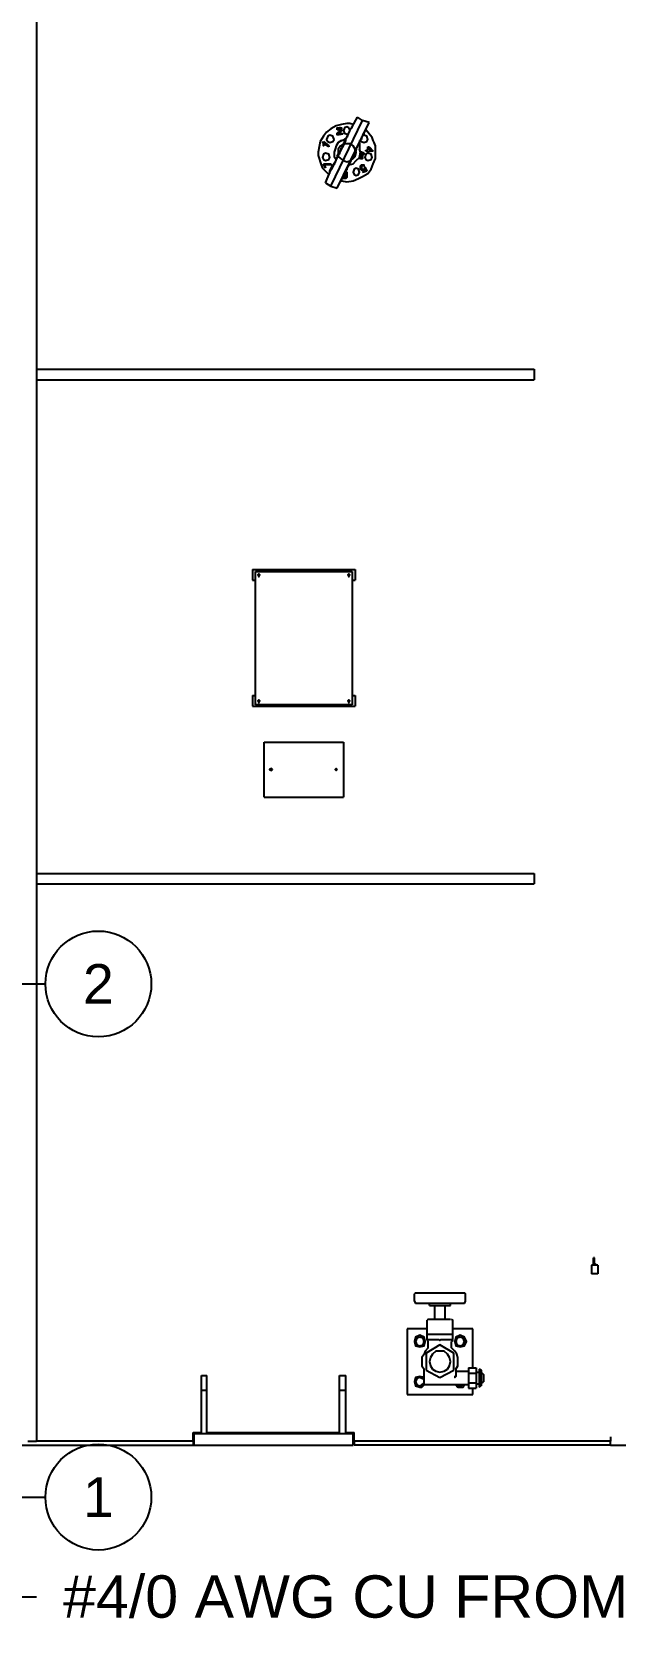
# Model space of a CAD drawing. Header units: feet. Extents: x 0.3 to 98.5, y -18.6 to 31.5.
# Drawn here: x 23.975 to 25.353, y 15.533 to 19.328 of the extents above; entities that cross this region are included whole.
import ezdxf
from ezdxf import colors
from ezdxf.entities.mleader import LeaderData, LeaderLine
from ezdxf.enums import TextEntityAlignment as Align
from ezdxf.math import Vec2, Vec3

# ---------------------------------------------------------------- set-up
doc = ezdxf.new("R2010")
doc.units = ezdxf.units.FT
doc.header["$MEASUREMENT"] = 0
for name, color, linetype in [('1', 7, 'Continuous'), ('E-EQPM', 253, 'Continuous'), ('G-ANNO-DIMS', 1, 'Continuous'), ('G-ANNO-TEXT', 1, 'Continuous')]:
    doc.layers.add(name, color=color, linetype=linetype)
doc.styles.add('NEI-A', font='arial.ttf')
doc.styles.get("Standard").update_dxf_attribs({"font": 'arial.ttf'})

# ---------------------------------------------------------------- blocks, each defined once
blk = doc.blocks.new('A$C2E00526A')
at = {"layer": 'E-EQPM', "linetype": 'Continuous'}
for points in [[(59.586, 95.917), (59.586, 0.289)], [(76.884, 72.198), (76.884, 72.198), (76.71, 72.256), (76.537, 72.256), (76.247, 72.198), (75.958, 72.14), (75.669, 71.966), (75.438, 71.793), (75.264, 71.562), (75.09, 71.272), (75.033, 70.983), (74.975, 70.694), (74.975, 70.52), (75.033, 70.347), (75.09, 70.173), (75.148, 70), (75.206, 69.826), (75.322, 69.71), (75.438, 69.595), (75.553, 69.479)], [(75.669, 68.843), (77.404, 72.429)], [(76.016, 68.727), (77.752, 72.314)], [(76.016, 71.909), (76.016, 71.909), (76.016, 71.966), (76.016, 72.024), (76.016, 72.024), (76.074, 72.024), (76.074, 72.024), (76.074, 72.024), (76.132, 72.024), (76.132, 72.024), (76.19, 72.024), (76.19, 72.024), (76.19, 72.024), (76.19, 72.024), (76.19, 72.024), (76.247, 72.024), (76.247, 72.024), (76.247, 71.966), (76.247, 71.966)], [(76.016, 71.619), (76.016, 71.677), (76.016, 71.677), (76.016, 71.677), (76.016, 71.735), (76.074, 71.735), (76.074, 71.793), (76.074, 71.793), (76.132, 71.793), (76.132, 71.851), (76.132, 71.851), (76.19, 71.851), (76.19, 71.909), (76.19, 71.909), (76.19, 71.909), (76.19, 71.909), (76.19, 71.909), (76.19, 71.909), (76.19, 71.909), (76.19, 71.909), (76.19, 71.966), (76.19, 71.966), (76.19, 72.024), (76.19, 72.024), (76.132, 72.024), (76.132, 72.024), (76.132, 72.024), (76.074, 71.966), (76.074, 71.966)], [(76.71, 71.909), (76.71, 71.909), (76.652, 72.024), (76.537, 72.082), (76.421, 72.024), (76.363, 71.851), (76.421, 71.735), (76.537, 71.677), (76.595, 71.677)], [(76.71, 71.909), (76.826, 72.082)], [(76.768, 71.966), (76.826, 72.024)], [(76.826, 72.024), (76.768, 72.024)], [(76.768, 72.024), (76.826, 72.024)], [(76.826, 72.082), (77.115, 72.603)], [(76.826, 72.024), (76.826, 72.082)], [(76.826, 72.082), (76.826, 72.082)], [(76.826, 72.082), (76.826, 72.082)], [(77.404, 72.429), (77.115, 72.603)], [(77.752, 72.314), (77.404, 72.429)], [(75.206, 71.214), (75.264, 71.272)], [(75.264, 71.099), (75.264, 71.099), (75.264, 71.099), (75.264, 71.099), (75.264, 71.099), (75.264, 71.157), (75.264, 71.157), (75.264, 71.157), (75.264, 71.157), (75.264, 71.157), (75.264, 71.157), (75.264, 71.214), (75.264, 71.214), (75.206, 71.214), (75.206, 71.214)], [(75.264, 71.272), (75.553, 71.041)], [(75.553, 70.983), (75.264, 71.157)], [(75.264, 71.157), (75.264, 71.157), (75.264, 71.157), (75.264, 71.157), (75.264, 71.157), (75.264, 71.099), (75.264, 71.099), (75.264, 71.099), (75.264, 71.099), (75.264, 71.099), (75.264, 71.041), (75.264, 71.041), (75.264, 71.041)], [(75.264, 71.041), (75.264, 71.099)], [(75.842, 71.388), (75.842, 71.388), (75.785, 71.562), (75.611, 71.619), (75.495, 71.562), (75.438, 71.388), (75.495, 71.272), (75.611, 71.214), (75.785, 71.272), (75.842, 71.388)], [(76.247, 71.33), (76.247, 71.33), (76.074, 71.214), (75.958, 71.041), (75.9, 70.867), (75.842, 70.694), (75.842, 70.462), (75.958, 70.289)], [(76.074, 71.909), (76.016, 71.909)], [(76.305, 71.677), (76.016, 71.619)], [(76.247, 71.966), (76.247, 71.909), (76.247, 71.909), (76.247, 71.909), (76.247, 71.909), (76.247, 71.851), (76.19, 71.851), (76.19, 71.851), (76.19, 71.793), (76.19, 71.793), (76.19, 71.793), (76.132, 71.793), (76.132, 71.793), (76.132, 71.793), (76.132, 71.735), (76.132, 71.735), (76.132, 71.735), (76.132, 71.735), (76.132, 71.735), (76.132, 71.735), (76.074, 71.735), (76.074, 71.735), (76.074, 71.677)], [(76.074, 71.966), (76.074, 71.966), (76.074, 71.966), (76.074, 71.966), (76.074, 71.966), (76.074, 71.966), (76.074, 71.966), (76.074, 71.966), (76.074, 71.966), (76.074, 71.966), (76.074, 71.909), (76.074, 71.909)], [(76.074, 71.677), (76.305, 71.735)], [(77.057, 70.694), (77.057, 70.694), (77, 70.867), (76.884, 71.041), (76.768, 71.157), (76.537, 71.157), (76.363, 71.157), (76.19, 71.041), (76.074, 70.867), (76.074, 70.694), (76.074, 70.462), (76.19, 70.347), (76.363, 70.231), (76.537, 70.173), (76.768, 70.231), (76.884, 70.347), (77, 70.462), (77.057, 70.694)], [(76.19, 70.752), (76.421, 71.157)], [(76.247, 69.132), (76.247, 69.132), (76.537, 69.074), (76.884, 69.132), (77.173, 69.247), (77.404, 69.363), (77.694, 69.537), (77.867, 69.768), (77.983, 70.057), (78.099, 70.347), (78.099, 70.694), (78.099, 70.867), (78.099, 71.041), (78.041, 71.214), (77.983, 71.33), (77.925, 71.504), (77.809, 71.619), (77.694, 71.793), (77.578, 71.909)], [(76.247, 71.33), (76.247, 71.33), (76.421, 71.388), (76.537, 71.504)], [(76.305, 71.735), (76.305, 71.677)], [(76.305, 71.041), (76.363, 71.157)], [(76.363, 71.214), (76.421, 71.272)], [(76.363, 71.214), (76.421, 71.214)], [(76.363, 71.099), (76.363, 71.099)], [(76.421, 71.33), (76.479, 71.33)], [(76.421, 71.157), (76.479, 71.33)], [(76.479, 71.272), (76.421, 71.33)], [(76.421, 71.214), (76.421, 71.214)], [(76.479, 71.388), (76.71, 71.851)], [(76.479, 71.388), (76.537, 71.504)], [(76.479, 71.33), (76.479, 71.388)], [(76.479, 71.388), (76.479, 71.388)], [(76.479, 71.388), (76.479, 71.388)], [(76.479, 71.33), (76.479, 71.33)], [(76.537, 71.504), (76.595, 71.619)], [(76.595, 71.504), (76.537, 71.562)], [(76.537, 71.504), (76.537, 71.504)], [(76.537, 71.504), (76.537, 71.504)], [(76.595, 71.677), (76.652, 71.735)], [(76.652, 71.677), (76.595, 71.677)], [(76.652, 71.677), (76.595, 71.677)], [(76.595, 71.619), (76.652, 71.677)], [(76.595, 71.619), (76.595, 71.619)], [(76.595, 71.619), (76.595, 71.619)], [(76.595, 71.619), (76.595, 71.619)], [(76.595, 71.562), (76.595, 71.562)], [(76.652, 71.793), (76.71, 71.851)], [(76.652, 71.735), (76.652, 71.735)], [(76.652, 71.735), (76.652, 71.735)], [(76.652, 71.735), (76.652, 71.735)], [(76.71, 71.851), (76.768, 71.966)], [(76.71, 71.851), (76.71, 71.909)], [(76.768, 71.909), (76.71, 71.909)], [(76.768, 71.909), (76.71, 71.909)], [(76.71, 71.851), (76.71, 71.851)], [(76.768, 71.966), (76.768, 71.966)], [(76.768, 71.966), (76.768, 71.966)], [(76.768, 71.966), (76.768, 71.966)], [(77.173, 71.214), (77.231, 71.157)], [(77.173, 71.157), (77.173, 71.157)], [(77.173, 71.157), (77.173, 71.157)], [(77.173, 71.157), (77.173, 71.157)], [(77.173, 71.157), (77.231, 71.157)], [(77.173, 71.099), (77.173, 71.041)], [(77.173, 71.099), (77.173, 71.099)], [(77.231, 71.33), (77.289, 71.33)], [(77.231, 71.33), (77.231, 71.272)], [(77.231, 71.272), (77.231, 71.157)], [(77.231, 71.272), (77.231, 71.214)], [(77.231, 71.272), (77.231, 71.272)], [(77.231, 71.214), (77.231, 71.214), (77.231, 71.041), (77.231, 70.867)], [(77.289, 71.33), (77.289, 71.33), (77.347, 71.272), (77.462, 71.214), (77.636, 71.272), (77.694, 71.388), (77.636, 71.562), (77.462, 71.619), (77.404, 71.619)], [(77.289, 71.388), (77.289, 71.33)], [(77.289, 71.388), (77.289, 71.388)], [(77.289, 71.388), (77.347, 71.388)], [(77.404, 71.562), (77.347, 71.504)], [(77.347, 71.504), (77.347, 71.446)], [(77.347, 71.504), (77.347, 71.504)], [(77.347, 71.504), (77.347, 71.504)], [(77.347, 71.446), (77.347, 71.388)], [(77.462, 71.677), (77.404, 71.619)], [(77.462, 71.677), (77.404, 71.677)], [(77.404, 71.619), (77.404, 71.619)], [(77.404, 71.619), (77.404, 71.619)], [(77.404, 71.562), (77.404, 71.562)], [(77.404, 71.562), (77.404, 71.562)], [(77.52, 71.851), (77.462, 71.735)], [(77.462, 71.735), (77.462, 71.677)], [(77.462, 71.735), (77.462, 71.677)], [(77.462, 71.735), (77.462, 71.735)], [(77.462, 71.735), (77.462, 71.735)], [(77.578, 71.909), (77.52, 71.851)], [(77.52, 71.909), (77.578, 71.909)], [(77.52, 71.851), (77.52, 71.851)], [(77.52, 71.851), (77.52, 71.851)], [(77.52, 71.851), (77.52, 71.851)], [(77.578, 71.909), (77.578, 71.909)], [(75.611, 70.405), (75.611, 70.405), (75.553, 70.578), (75.38, 70.636), (75.264, 70.578), (75.206, 70.405), (75.264, 70.289), (75.38, 70.231), (75.553, 70.289), (75.611, 70.405)], [(75.553, 71.041), (75.553, 70.983)], [(75.727, 69.768), (76.19, 70.752)], [(75.9, 70.115), (76.016, 70.405)], [(75.958, 70.231), (75.9, 70.231)], [(75.958, 70.231), (75.958, 70.289)], [(75.958, 70.289), (75.958, 70.289)], [(75.958, 70.289), (75.958, 70.289)], [(76.016, 70.462), (76.074, 70.578)], [(76.016, 70.405), (76.016, 70.405)], [(76.016, 70.405), (76.016, 70.405)], [(76.132, 70.578), (76.074, 70.578)], [(76.074, 70.52), (76.074, 70.52)], [(76.074, 70.52), (76.074, 70.52)], [(76.19, 70.694), (76.132, 70.752)], [(76.132, 70.636), (76.132, 70.694)], [(76.132, 70.694), (76.19, 70.694)], [(76.132, 70.636), (76.132, 70.578)], [(76.19, 70.752), (76.247, 70.925)], [(76.247, 70.809), (76.19, 70.867)], [(76.19, 70.752), (76.19, 70.752)], [(76.19, 70.752), (76.19, 70.752)], [(76.247, 70.983), (76.305, 71.041)], [(76.247, 70.983), (76.305, 70.925)], [(76.247, 70.983), (76.305, 70.983)], [(76.305, 71.041), (76.305, 71.041)], [(76.363, 71.041), (76.305, 71.041)], [(76.305, 71.041), (76.363, 71.041)], [(76.305, 70.983), (76.305, 70.983)], [(76.768, 70.231), (76.595, 69.884)], [(76.652, 70), (76.652, 70), (76.884, 70.057), (77.057, 70.231), (77.231, 70.405), (77.289, 70.694), (77.231, 70.867)], [(76.768, 70.231), (76.71, 70.231)], [(76.71, 70.231), (76.768, 70.231)], [(76.884, 70.462), (76.826, 70.405)], [(76.826, 70.405), (76.826, 70.405)], [(76.942, 70.578), (76.884, 70.52)], [(76.942, 70.578), (76.884, 70.578)], [(76.884, 70.578), (76.942, 70.578)], [(76.884, 70.462), (76.884, 70.52)], [(76.884, 70.52), (76.884, 70.52)], [(76.942, 70.694), (76.942, 70.578)], [(76.942, 70.694), (76.942, 70.694)], [(76.942, 70.694), (77, 70.694)], [(77.057, 70.867), (77, 70.694)], [(77, 70.867), (77.057, 70.809)], [(77, 70.752), (77, 70.809)], [(77, 70.809), (77.057, 70.809)], [(77.115, 70.983), (77.057, 70.925)], [(77.057, 70.867), (77.057, 70.867)], [(77.115, 71.041), (77.115, 71.041)], [(77.115, 70.983), (77.115, 70.983)], [(77.231, 70.405), (77.289, 70.405), (77.289, 70.405), (77.289, 70.462), (77.289, 70.462), (77.289, 70.462), (77.289, 70.462), (77.289, 70.462), (77.289, 70.462), (77.347, 70.405), (77.347, 70.405), (77.347, 70.405), (77.347, 70.405), (77.347, 70.405)], [(77.347, 70.347), (77.347, 70.347), (77.289, 70.347), (77.289, 70.347), (77.289, 70.347), (77.289, 70.347), (77.289, 70.347), (77.289, 70.347), (77.289, 70.347), (77.231, 70.347), (77.231, 70.347), (77.231, 70.347), (77.231, 70.405), (77.231, 70.405), (77.231, 70.405), (77.231, 70.405), (77.231, 70.405), (77.231, 70.405)], [(77.289, 70.694), (77.404, 70.636)], [(77.347, 70.694), (77.289, 70.694)], [(77.289, 70.578), (77.289, 70.462)], [(77.289, 70.578), (77.289, 70.578), (77.289, 70.578), (77.347, 70.52), (77.347, 70.52), (77.347, 70.52), (77.347, 70.52), (77.347, 70.52), (77.347, 70.52), (77.347, 70.52), (77.347, 70.462), (77.347, 70.462), (77.347, 70.462), (77.347, 70.462), (77.404, 70.462), (77.404, 70.462), (77.404, 70.462), (77.404, 70.462), (77.404, 70.52), (77.404, 70.52)], [(77.289, 70.462), (77.289, 70.52)], [(77.347, 70.462), (77.347, 70.462), (77.347, 70.462), (77.347, 70.462), (77.347, 70.462), (77.347, 70.462), (77.347, 70.462), (77.347, 70.462), (77.347, 70.462), (77.347, 70.462), (77.347, 70.462), (77.347, 70.52), (77.347, 70.52), (77.347, 70.52), (77.289, 70.52), (77.289, 70.52), (77.289, 70.52)], [(77.289, 70.462), (77.289, 70.462)], [(77.347, 70.405), (77.347, 70.405), (77.347, 70.405), (77.347, 70.405), (77.347, 70.405), (77.289, 70.405), (77.289, 70.405), (77.289, 70.405), (77.289, 70.405), (77.289, 70.405), (77.289, 70.405), (77.289, 70.405), (77.289, 70.405)], [(77.289, 70.405), (77.289, 70.405), (77.289, 70.405), (77.289, 70.405), (77.289, 70.347), (77.289, 70.347), (77.289, 70.347), (77.289, 70.347), (77.289, 70.347), (77.289, 70.347), (77.289, 70.347), (77.289, 70.347), (77.289, 70.347), (77.347, 70.347)], [(77.462, 70.636), (77.347, 70.694)], [(77.462, 70.636), (77.462, 70.636), (77.462, 70.636), (77.462, 70.636), (77.462, 70.578), (77.462, 70.578), (77.462, 70.578), (77.462, 70.578), (77.404, 70.578), (77.404, 70.578), (77.404, 70.578), (77.404, 70.578), (77.347, 70.578), (77.347, 70.578), (77.347, 70.636), (77.347, 70.636), (77.347, 70.636), (77.347, 70.636), (77.404, 70.636)], [(77.404, 70.52), (77.404, 70.52), (77.404, 70.52), (77.404, 70.52), (77.404, 70.52), (77.404, 70.52), (77.404, 70.462), (77.404, 70.462), (77.404, 70.462), (77.404, 70.462), (77.404, 70.462), (77.404, 70.462), (77.404, 70.462), (77.404, 70.462), (77.404, 70.462), (77.404, 70.462), (77.347, 70.462), (77.347, 70.462)], [(77.347, 70.347), (77.347, 70.347), (77.347, 70.405)], [(77.347, 70.405), (77.347, 70.405), (77.347, 70.405), (77.347, 70.405), (77.347, 70.405), (77.347, 70.405), (77.404, 70.405), (77.404, 70.405), (77.404, 70.405), (77.404, 70.405), (77.404, 70.405), (77.404, 70.405), (77.404, 70.405), (77.404, 70.405), (77.404, 70.347), (77.404, 70.347), (77.404, 70.347), (77.404, 70.347)], [(77.404, 70.347), (77.404, 70.347), (77.404, 70.347), (77.404, 70.405), (77.404, 70.405), (77.404, 70.405), (77.404, 70.405), (77.347, 70.405), (77.347, 70.405), (77.347, 70.405), (77.347, 70.405), (77.347, 70.405), (77.347, 70.405), (77.347, 70.405)], [(77.347, 70.405), (77.347, 70.405), (77.347, 70.405), (77.347, 70.405), (77.347, 70.405), (77.347, 70.405), (77.347, 70.405), (77.347, 70.405), (77.347, 70.405), (77.347, 70.405), (77.347, 70.405)], [(77.347, 70.405), (77.347, 70.405), (77.347, 70.347), (77.347, 70.347), (77.347, 70.347), (77.347, 70.347), (77.347, 70.347), (77.347, 70.347), (77.347, 70.347), (77.347, 70.347), (77.347, 70.347), (77.404, 70.347), (77.404, 70.347), (77.404, 70.347), (77.404, 70.347)], [(77.404, 70.347), (77.404, 70.347), (77.404, 70.347), (77.404, 70.347), (77.347, 70.347), (77.347, 70.347), (77.347, 70.347), (77.347, 70.347), (77.347, 70.347), (77.347, 70.347), (77.347, 70.347), (77.347, 70.347), (77.347, 70.347), (77.347, 70.347)], [(77.404, 70.636), (77.462, 70.636)], [(77.404, 70.636), (77.404, 70.636), (77.404, 70.636), (77.404, 70.636), (77.404, 70.636), (77.404, 70.636), (77.404, 70.578), (77.404, 70.578), (77.404, 70.578), (77.404, 70.578), (77.404, 70.578), (77.404, 70.578), (77.462, 70.578), (77.462, 70.578), (77.462, 70.578), (77.462, 70.636), (77.462, 70.636), (77.462, 70.636), (77.462, 70.636)], [(77.404, 70.52), (77.404, 70.52)], [(77.404, 70.52), (77.404, 70.52), (77.404, 70.52), (77.404, 70.52), (77.404, 70.52), (77.404, 70.52), (77.404, 70.52), (77.404, 70.52), (77.404, 70.52), (77.404, 70.52), (77.404, 70.52)], [(77.925, 70.405), (77.925, 70.405), (77.867, 70.578), (77.694, 70.636), (77.578, 70.578), (77.52, 70.405), (77.578, 70.289), (77.694, 70.231), (77.867, 70.289), (77.925, 70.405)], [(77.578, 70.809), (77.694, 70.809)], [(77.578, 70.752), (77.578, 70.809)], [(77.694, 70.752), (77.578, 70.752)], [(77.694, 70.983), (77.752, 70.983)], [(77.694, 70.809), (77.694, 70.983)], [(77.694, 70.694), (77.694, 70.752)], [(77.752, 70.752), (77.694, 70.694)], [(77.694, 70.694), (77.694, 70.694)], [(77.752, 70.983), (77.983, 70.752)], [(77.752, 70.925), (77.752, 70.809)], [(77.925, 70.752), (77.752, 70.925)], [(77.752, 70.809), (77.925, 70.752)], [(77.983, 70.752), (77.752, 70.752)], [(77.983, 70.752), (77.983, 70.752)], [(75.264, 70.057), (75.322, 70.057)], [(75.38, 69.826), (75.264, 70.057)], [(75.322, 70.057), (75.322, 70.057), (75.322, 70.057), (75.38, 70.057), (75.38, 70.057), (75.438, 70.057), (75.438, 70.057), (75.438, 70.057), (75.438, 70.057), (75.495, 70.057), (75.495, 70.057), (75.553, 70), (75.553, 70.057), (75.611, 70.057), (75.611, 70.057), (75.669, 70.057), (75.669, 70.057), (75.669, 70.057)], [(75.322, 70), (75.38, 69.826)], [(75.727, 70), (75.727, 70), (75.669, 70), (75.669, 70), (75.611, 70), (75.611, 70), (75.553, 70), (75.553, 70), (75.495, 70), (75.495, 70), (75.495, 70), (75.438, 70), (75.438, 70), (75.438, 70), (75.38, 70), (75.38, 70), (75.322, 70)], [(75.38, 69.826), (75.38, 69.826)], [(75.38, 69.016), (75.669, 69.71)], [(75.611, 69.652), (75.785, 70)], [(75.611, 69.537), (75.611, 69.652)], [(75.669, 69.595), (75.611, 69.652)], [(75.669, 69.652), (75.611, 69.652)], [(75.611, 69.537), (75.611, 69.537)], [(75.669, 70.057), (75.727, 70)], [(75.669, 69.71), (75.727, 69.768)], [(75.727, 69.71), (75.669, 69.768)], [(75.727, 69.768), (75.669, 69.768)], [(75.669, 69.71), (75.669, 69.71)], [(75.669, 69.71), (75.669, 69.71)], [(75.669, 69.71), (75.669, 69.71)], [(75.785, 69.826), (75.727, 69.884)], [(75.727, 69.884), (75.785, 69.884)], [(75.727, 69.826), (75.727, 69.826)], [(75.727, 69.826), (75.727, 69.826)], [(75.727, 69.768), (75.727, 69.768)], [(75.842, 70), (75.785, 70)], [(75.842, 70), (75.785, 70)], [(75.842, 70), (75.785, 70)], [(75.785, 69.884), (75.785, 69.942)], [(75.785, 69.942), (75.785, 69.942)], [(75.785, 69.942), (75.785, 69.942)], [(75.785, 69.884), (75.785, 69.884)], [(75.842, 70.057), (75.842, 70.115)], [(75.9, 70.115), (75.842, 70.115)], [(75.9, 70.115), (75.842, 70.115)], [(75.842, 70.057), (75.842, 70)], [(75.842, 70.057), (75.842, 70.057)], [(76.363, 69.363), (76.247, 69.247)], [(76.305, 69.421), (76.363, 69.421)], [(76.305, 69.305), (76.305, 69.305), (76.305, 69.305), (76.305, 69.305), (76.363, 69.305), (76.363, 69.305), (76.363, 69.305), (76.363, 69.305), (76.421, 69.305), (76.421, 69.305), (76.421, 69.305), (76.421, 69.305), (76.479, 69.305), (76.479, 69.305), (76.479, 69.305), (76.479, 69.363), (76.479, 69.363), (76.479, 69.363), (76.479, 69.421)], [(76.305, 69.363), (76.363, 69.363)], [(76.305, 69.363), (76.363, 69.363)], [(76.421, 69.537), (76.363, 69.421)], [(76.363, 69.421), (76.363, 69.421), (76.421, 69.421), (76.421, 69.421), (76.421, 69.421), (76.421, 69.421), (76.479, 69.421), (76.479, 69.421), (76.479, 69.421), (76.479, 69.421), (76.479, 69.421), (76.479, 69.421), (76.479, 69.479), (76.479, 69.479), (76.537, 69.479)], [(76.363, 69.421), (76.363, 69.363)], [(76.363, 69.421), (76.363, 69.421)], [(76.363, 69.421), (76.363, 69.421), (76.363, 69.421)], [(76.479, 69.421), (76.479, 69.421), (76.479, 69.363), (76.479, 69.363), (76.479, 69.363), (76.421, 69.363), (76.421, 69.363), (76.421, 69.363), (76.421, 69.363), (76.421, 69.363), (76.363, 69.363), (76.363, 69.363), (76.363, 69.363), (76.363, 69.421)], [(76.421, 69.595), (76.421, 69.537)], [(76.421, 69.595), (76.421, 69.537)], [(76.421, 69.595), (76.421, 69.595)], [(76.421, 69.595), (76.479, 69.595)], [(76.537, 69.479), (76.537, 69.479), (76.537, 69.479), (76.537, 69.537), (76.537, 69.537), (76.537, 69.537), (76.537, 69.537), (76.479, 69.537), (76.479, 69.537), (76.479, 69.595), (76.479, 69.595), (76.479, 69.595), (76.479, 69.595), (76.421, 69.595), (76.421, 69.595)], [(76.421, 69.537), (76.421, 69.537)], [(76.479, 69.768), (76.537, 69.71)], [(76.479, 69.768), (76.537, 69.768)], [(76.479, 69.71), (76.479, 69.595)], [(76.479, 69.71), (76.479, 69.71)], [(76.479, 69.652), (76.479, 69.652), (76.479, 69.595), (76.537, 69.595), (76.537, 69.595), (76.537, 69.537), (76.537, 69.537), (76.537, 69.537), (76.537, 69.537), (76.537, 69.479), (76.537, 69.479), (76.537, 69.421), (76.537, 69.363), (76.537, 69.305), (76.479, 69.305), (76.479, 69.247), (76.479, 69.247)], [(76.537, 69.884), (76.595, 69.826)], [(76.537, 69.884), (76.595, 69.884)], [(76.595, 69.826), (76.537, 69.826)], [(76.537, 69.826), (76.537, 69.826)], [(76.537, 69.768), (76.537, 69.71)], [(76.595, 70), (76.652, 70)], [(76.595, 69.942), (76.595, 69.942)], [(76.652, 70.115), (76.71, 70.115)], [(76.652, 70.057), (76.652, 70.057)], [(76.652, 70.057), (76.652, 70.057)], [(76.652, 70), (76.652, 70)], [(76.71, 70.173), (76.71, 70.115)], [(76.71, 70.173), (76.71, 70.173)], [(77.231, 69.595), (77.231, 69.595), (77.173, 69.768), (77.057, 69.826), (76.942, 69.768), (76.884, 69.595), (76.942, 69.479), (77.057, 69.421), (77.173, 69.479), (77.231, 69.595)], [(77.289, 69.942), (77.289, 69.942), (77.289, 69.942), (77.347, 69.942), (77.347, 70), (77.347, 70), (77.404, 70), (77.404, 70), (77.462, 70), (77.462, 70), (77.462, 70), (77.462, 69.942), (77.52, 69.942)], [(77.52, 69.826), (77.52, 69.768), (77.462, 69.71), (77.404, 69.71), (77.404, 69.71), (77.347, 69.71), (77.289, 69.768), (77.289, 69.768), (77.289, 69.826), (77.289, 69.884), (77.289, 69.942), (77.289, 69.942)], [(77.462, 69.942), (77.462, 69.942), (77.462, 69.942), (77.462, 69.942), (77.404, 69.942), (77.404, 69.942), (77.404, 69.942), (77.404, 69.942), (77.347, 69.942), (77.347, 69.942), (77.347, 69.884), (77.347, 69.884), (77.347, 69.884), (77.347, 69.884), (77.347, 69.826), (77.347, 69.826), (77.347, 69.826), (77.347, 69.826), (77.347, 69.768)], [(77.347, 69.768), (77.347, 69.768), (77.347, 69.768), (77.404, 69.768), (77.404, 69.768)], [(77.404, 69.768), (77.404, 69.768), (77.404, 69.768), (77.462, 69.768), (77.462, 69.768), (77.462, 69.768), (77.462, 69.768), (77.52, 69.826), (77.52, 69.826), (77.52, 69.826)], [(77.404, 69.595), (77.578, 69.71)], [(77.462, 69.595), (77.404, 69.595)], [(77.52, 69.942), (77.462, 69.942)], [(77.636, 69.652), (77.462, 69.595)], [(77.52, 69.826), (77.52, 69.884)], [(77.52, 69.884), (77.636, 69.652)], [(77.578, 69.71), (77.52, 69.826)], [(75.38, 69.016), (75.669, 68.843)], [(75.669, 68.843), (76.016, 68.727)], [(76.247, 69.19), (76.19, 69.074)], [(76.19, 69.074), (76.19, 69.074)], [(76.247, 69.247), (76.247, 69.19)], [(76.247, 69.247), (76.247, 69.247)], [(76.247, 69.247), (76.247, 69.247)], [(76.247, 69.19), (76.247, 69.19)], [(76.247, 69.19), (76.247, 69.19)], [(76.305, 69.305), (76.305, 69.305)], [(76.305, 69.305), (76.305, 69.305)], [(76.479, 69.247), (76.479, 69.247), (76.421, 69.247), (76.421, 69.247), (76.421, 69.247), (76.421, 69.247), (76.421, 69.247), (76.421, 69.247), (76.421, 69.247), (76.363, 69.247), (76.363, 69.247), (76.363, 69.247), (76.363, 69.247), (76.305, 69.247), (76.305, 69.247), (76.305, 69.305)], [(59.586, 58.834), (86.776, 58.834)], [(86.776, 58.834), (86.776, 58.256)], [(59.586, 58.256), (86.776, 58.256)], [(71.388, 47.901), (77, 47.901)], [(71.388, 47.901), (71.388, 47.322)], [(71.562, 47.785), (76.826, 47.785)], [(71.562, 40.496), (71.562, 47.785)], [(71.793, 47.611), (71.793, 47.611), (71.735, 47.669), (71.677, 47.611), (71.735, 47.496), (71.793, 47.611)], [(71.793, 47.611), (71.793, 47.611), (71.735, 47.669), (71.677, 47.611), (71.735, 47.553), (71.793, 47.611)], [(76.71, 47.611), (76.71, 47.611), (76.652, 47.669), (76.595, 47.611), (76.652, 47.496), (76.71, 47.611)], [(76.71, 47.611), (76.71, 47.611), (76.652, 47.669), (76.595, 47.611), (76.652, 47.553), (76.71, 47.611)], [(76.826, 47.785), (76.826, 40.496)], [(77, 47.901), (77, 47.322)], [(71.388, 47.322), (71.562, 47.322)], [(76.826, 47.322), (77, 47.322)], [(71.388, 41.016), (71.562, 41.016)], [(71.388, 41.016), (71.388, 40.438)], [(71.388, 40.438), (77, 40.438)], [(76.826, 40.496), (71.562, 40.496)], [(71.793, 40.727), (71.793, 40.727), (71.735, 40.785), (71.677, 40.727), (71.735, 40.611), (71.793, 40.727)], [(71.793, 40.727), (71.793, 40.727), (71.735, 40.785), (71.677, 40.727), (71.735, 40.669), (71.793, 40.727)], [(76.71, 40.727), (76.71, 40.727), (76.652, 40.785), (76.595, 40.727), (76.652, 40.611), (76.71, 40.727)], [(76.71, 40.727), (76.71, 40.727), (76.652, 40.785), (76.595, 40.727), (76.652, 40.669), (76.71, 40.727)], [(76.826, 41.016), (77, 41.016)], [(77, 41.016), (77, 40.438)], [(72.024, 38.471), (76.363, 38.471)], [(72.024, 35.463), (72.024, 38.471)], [(76.363, 38.471), (76.363, 35.463)], [(72.487, 36.967), (72.487, 36.967), (72.429, 37.025), (72.314, 36.967), (72.429, 36.909), (72.487, 36.967)], [(76.016, 36.967), (76.016, 36.967), (75.958, 37.025), (75.9, 36.967), (75.958, 36.909), (76.016, 36.967)], [(72.024, 35.463), (76.363, 35.463)], [(59.586, 31.297), (86.776, 31.297)], [(59.586, 30.719), (86.776, 30.719)], [(86.776, 31.297), (86.776, 30.719)], [(90.247, 9.892), (89.9, 9.892)], [(89.9, 9.892), (89.9, 9.43)], [(90.016, 10.008), (90.016, 10.008), (89.958, 9.892)], [(90.074, 10.297), (90.016, 10.297)], [(90.016, 9.892), (90.016, 10.297)], [(90.074, 9.892), (90.074, 10.297)], [(90.19, 9.892), (90.19, 9.892), (90.074, 10.008)], [(90.247, 9.892), (90.247, 9.43)], [(90.247, 9.43), (89.9, 9.43)], [(80.297, 8.388), (80.297, 8.388), (80.239, 8.331)], [(80.239, 7.926), (80.239, 8.331)], [(80.239, 7.926), (80.239, 7.926), (80.297, 7.81)], [(80.297, 8.388), (82.958, 8.388)], [(83.016, 8.331), (83.016, 8.331), (82.958, 8.388)], [(82.958, 7.81), (82.958, 7.81), (83.016, 7.926)], [(83.016, 7.926), (83.016, 8.331)], [(82.958, 7.81), (80.297, 7.81)], [(81.049, 7.694), (81.049, 7.81)], [(81.049, 7.694), (82.206, 7.694)], [(81.338, 6.942), (81.338, 7.694)], [(81.917, 6.942), (81.917, 7.694)], [(82.206, 7.694), (82.206, 7.81)], [(80.933, 6.421), (79.834, 6.421)], [(79.834, 6.421), (79.834, 2.835)], [(80.991, 6.942), (80.991, 6.942), (80.933, 6.884)], [(80.933, 6.132), (80.933, 6.884)], [(80.991, 6.942), (82.206, 6.942)], [(82.322, 6.884), (82.322, 6.884), (82.264, 6.942)], [(82.322, 6.132), (82.322, 6.884)], [(83.421, 6.421), (82.322, 6.421)], [(83.421, 4.281), (83.421, 6.421)], [(80.818, 5.727), (80.818, 5.727), (80.76, 5.959), (80.528, 6.074), (80.297, 5.959), (80.239, 5.727), (80.297, 5.496), (80.528, 5.438), (80.76, 5.496), (80.818, 5.727)], [(80.76, 5.727), (80.76, 5.727), (80.702, 5.901), (80.528, 5.959), (80.355, 5.901), (80.297, 5.727), (80.355, 5.554), (80.528, 5.496), (80.702, 5.554), (80.76, 5.727)], [(80.991, 5.38), (80.991, 5.38), (80.818, 5.207), (80.76, 5.033), (80.644, 4.859), (80.644, 4.628), (80.644, 4.397), (80.76, 4.223)], [(81.628, 5.554), (80.876, 5.091)], [(80.933, 6.132), (82.322, 6.132)], [(80.933, 5.843), (80.933, 6.132)], [(80.933, 5.843), (81.454, 5.843)], [(80.991, 5.727), (80.991, 5.727), (80.933, 5.843)], [(80.991, 5.38), (80.991, 5.727)], [(81.454, 5.843), (81.512, 5.843), (81.512, 5.843), (81.57, 5.843), (81.57, 5.843), (81.628, 5.785), (81.685, 5.843), (81.685, 5.843), (81.743, 5.843), (81.743, 5.843), (81.801, 5.843)], [(82.38, 5.091), (81.628, 5.554)], [(81.801, 5.843), (82.322, 5.843)], [(82.322, 5.785), (82.322, 5.785), (82.264, 5.727)], [(82.264, 5.38), (82.264, 5.727)], [(82.495, 4.223), (82.495, 4.223), (82.611, 4.397), (82.611, 4.628), (82.611, 4.859), (82.553, 5.033), (82.437, 5.207), (82.264, 5.38)], [(82.322, 5.843), (82.322, 6.132)], [(83.074, 5.727), (83.074, 5.727), (82.958, 5.959), (82.727, 6.074), (82.495, 5.959), (82.437, 5.727), (82.495, 5.496), (82.727, 5.438), (82.958, 5.496), (83.074, 5.727)], [(82.958, 5.727), (82.958, 5.727), (82.9, 5.901), (82.727, 5.959), (82.553, 5.901), (82.495, 5.727), (82.553, 5.554), (82.727, 5.496), (82.9, 5.554), (82.958, 5.727)], [(80.876, 5.091), (80.876, 4.165)], [(82.206, 4.628), (82.206, 4.628), (82.148, 4.859), (82.033, 5.033), (81.859, 5.207), (81.628, 5.207), (81.396, 5.207), (81.223, 5.033), (81.107, 4.859), (81.049, 4.628), (81.107, 4.397), (81.223, 4.223), (81.396, 4.107), (81.628, 4.05), (81.859, 4.107), (82.033, 4.223), (82.148, 4.397), (82.206, 4.628)], [(82.38, 4.165), (82.38, 5.091)], [(68.611, 3.876), (68.9, 3.876)], [(68.611, 0.694), (68.611, 3.876)], [(68.9, 0.694), (68.9, 3.876)], [(76.132, 3.876), (76.479, 3.876)], [(76.132, 0.694), (76.132, 3.876)], [(76.479, 0.694), (76.479, 3.876)], [(80.76, 3.76), (80.76, 3.76), (80.528, 3.818), (80.297, 3.76), (80.239, 3.529), (80.297, 3.297), (80.528, 3.24), (80.644, 3.24), (80.76, 3.355)], [(80.76, 3.645), (80.76, 3.645), (80.644, 3.702), (80.528, 3.76), (80.355, 3.702), (80.297, 3.529), (80.355, 3.355), (80.528, 3.297), (80.644, 3.355), (80.76, 3.471)], [(80.76, 3.413), (80.76, 4.223)], [(80.876, 4.165), (81.628, 3.76)], [(81.628, 3.76), (82.38, 4.165)], [(82.495, 3.992), (82.495, 3.934), (82.495, 3.934), (82.495, 3.876), (82.495, 3.876), (82.495, 3.876), (82.495, 3.818), (82.495, 3.818), (82.437, 3.818), (82.437, 3.76), (82.437, 3.76), (82.437, 3.76)], [(82.495, 4.223), (82.495, 3.992)], [(82.495, 4.107), (83.19, 4.107)], [(83.19, 4.281), (83.595, 4.281)], [(83.19, 4.281), (83.19, 3.182)], [(83.19, 3.992), (83.595, 3.992)], [(83.595, 4.281), (83.595, 3.182)], [(83.595, 4.05), (83.768, 4.05)], [(83.768, 4.223), (83.768, 4.223)], [(83.768, 4.223), (83.768, 3.24)], [(83.884, 4.165), (83.884, 4.165), (83.768, 4.223)], [(83.884, 4.165), (83.884, 3.297)], [(83.884, 4.05), (83.884, 4.05)], [(83.999, 3.934), (83.999, 3.934), (83.884, 4.05)], [(83.884, 3.413), (83.884, 3.413), (83.999, 3.529)], [(83.999, 3.934), (83.999, 3.529)], [(68.611, 3.066), (68.9, 3.066)], [(76.132, 3.066), (76.479, 3.066)], [(79.834, 2.835), (83.421, 2.835)], [(80.76, 3.413), (80.76, 3.413), (80.818, 3.355)], [(83.19, 3.355), (80.818, 3.355)], [(82.495, 3.355), (82.495, 3.355), (82.611, 3.24), (82.727, 3.24), (82.9, 3.24), (82.958, 3.355)], [(82.611, 3.355), (82.611, 3.355), (82.727, 3.297), (82.842, 3.355)], [(83.19, 3.471), (83.595, 3.471)], [(83.19, 3.182), (83.595, 3.182)], [(83.421, 2.835), (83.421, 3.182)], [(83.595, 3.413), (83.768, 3.413)], [(83.768, 3.24), (83.768, 3.24), (83.884, 3.297)], [(83.768, 3.24), (83.768, 3.24)], [(83.884, 3.413), (83.884, 3.413)], [(23.43, 0.058), (76.884, 0.058)], [(59.124, 0.289), (59.586, 0.289)], [(68.148, 0.289), (59.586, 0.289)], [(68.148, 0.752), (68.611, 0.752)], [(68.148, 0.289), (68.148, 0.752)], [(68.148, 0.289), (68.148, 0.058)], [(68.206, 0.694), (76.884, 0.694)], [(68.206, 0.058), (68.206, 0.694)], [(68.9, 0.752), (76.132, 0.752)], [(68.958, 0.694), (68.958, 0.752)], [(69.016, 0.694), (69.016, 0.752)], [(69.305, 0.694), (69.305, 0.752)], [(69.363, 0.752), (69.363, 0.694)], [(75.727, 0.694), (75.727, 0.752)], [(75.785, 0.752), (75.785, 0.694)], [(76.074, 0.752), (76.074, 0.694)], [(76.479, 0.752), (76.942, 0.752)], [(76.884, 0.058), (76.884, 0.694)], [(76.942, 0.289), (76.942, 0.752)], [(76.942, 0.289), (76.942, 0.058)], [(90.942, 0.289), (76.942, 0.289)], [(90.942, 0.058), (76.942, 0.058)], [(90.942, 0.521), (90.942, 0.289)], [(90.942, 0.058), (90.942, 0.289)], [(90.942, 0.058), (93.371, 0.058)]]:
    blk.add_lwpolyline(points, dxfattribs=at)
blk = doc.blocks.new('Transofrmer and inverter elevation view')
at = {"layer": '1', "color": 1}
blk.add_blockref('A$C2E00526A', (-6.711, -0.058), dxfattribs=at)
blk = doc.blocks.new('_TagCircle')
at = {"color": 0, "linetype": 'ByBlock', "lineweight": -2, "transparency": 16777216}
blk.add_circle((0, 0), 0.125, dxfattribs=at)
at = {"color": 0, "transparency": 16777216, "style": 'NEI-A'}
blk.add_attdef('TAGNUMBER', text='', height=0.09375, dxfattribs=at).set_placement((0, -0.046875), align=Align.CENTER)

msp = doc.modelspace()

# ---------------------------------------------------------------- block references
at = {"layer": 'G-ANNO-DIMS', "xscale": 0.04323996850308884, "yscale": 0.04323996850308884, "zscale": 0.04323996850308884}
msp.add_blockref('Transofrmer and inverter elevation view', (21.69821, 15.98995), dxfattribs=at)

# ---------------------------------------------------------------- leaders
at = {"layer": 'G-ANNO-TEXT'}
ml = msp.add_multileader_block('Standard', dxfattribs=at)
ml.set_content('_TagCircle', color=256)
ml.set_attribute('TAGNUMBER', '2', width=0)
ml.set_leader_properties()
ml.build(insert=Vec2(0, 0))
ml.multileader.update_dxf_attribs({"dogleg_length": 0.20776, "arrow_head_size": 0.17313})
ctx = ml.context
ctx.base_point, ctx.char_height, ctx.arrow_head_size, ctx.landing_gap_size, ctx.plane_origin = Vec3(24.00594, 17.07964), 0.1, 0.17313, 0.0625, Vec3(23.24694, 15.18039)
notes = []
notes.append((ctx, [(0, (1, 1, 0), (23.79819, 17.07964), (1, 0), 0.20776, [(0, [(23.45327, 16.34649)], 0, [])])]))
ctx.block.insert = Vec3(24.13094, 17.07964)
ml = msp.add_multileader_mtext('Standard', dxfattribs=at)
ml.set_content('#4/0 AWG CU FROM GROUND RING', color=256, style='NEI-A')
ml.set_leader_properties()
ml.build(insert=Vec2(0, 0))
ml.multileader.update_dxf_attribs({"dogleg_length": 0.20776, "arrow_head_size": 0.15582})
ctx = ml.context
ctx.base_point, ctx.char_height, ctx.arrow_head_size, ctx.landing_gap_size, ctx.plane_origin = Vec3(23.98517, 15.63189), 0.1, 0.15582, 0.06233, Vec3(26.00211, 18.70112)
notes.append((ctx, [(1, (1, 1, 0), (23.79819, 15.63189), (1, 0), 0.18698, [(0, [(23.45327, 15.82243)], 0, [])])]))
ctx.mtext.insert, ctx.mtext.width, ctx.mtext.defined_height, ctx.mtext.line_spacing_style, ctx.mtext.flow_direction = Vec3(24.04749, 15.68275), 2.3750791, 0.41333, 2, 5
ctx.mtext.has_bg_fill, ctx.mtext.bg_color, ctx.mtext.bg_scale_factor, ctx.mtext.bg_transparency, ctx.mtext.use_window_bg_color = 1, -1073741824, 1.5, 0, 1
for ctx, leaders in notes:
    for number, flags, end, landing, length, lines in leaders:
        leader = LeaderData()
        leader.index, (leader.has_last_leader_line, leader.has_dogleg_vector, leader.attachment_direction) = number, flags
        leader.last_leader_point, leader.dogleg_vector, leader.dogleg_length = Vec3(end), Vec3(landing), length
        for number, points, colour, breaks in lines:
            line = LeaderLine()
            line.index, line.vertices, line.color, line.breaks = number, Vec3.list(points), colors.encode_raw_color(colour), breaks
            leader.lines.append(line)
        ctx.leaders.append(leader)

# ---------------------------------------------------------------- next in the draw order: leaders
ml = msp.add_multileader_block('Standard', dxfattribs=at)
ml.set_content('_TagCircle', color=256)
ml.set_attribute('TAGNUMBER', '1', width=0)
ml.set_leader_properties()
ml.build(insert=Vec2(0, 0))
ml.multileader.update_dxf_attribs({"dogleg_length": 0.20776, "arrow_head_size": 0.17313})
ctx = ml.context
ctx.base_point, ctx.char_height, ctx.arrow_head_size, ctx.landing_gap_size, ctx.plane_origin = Vec3(24.00594, 15.86762), 0.1, 0.17313, 0.0625, Vec3(24.14483, 14.9264)
notes = []
notes.append((ctx, [(0, (1, 1, 0), (23.79819, 15.86762), (1, 0), 0.20776, [(1, [(23.48498, 16.02587), (23.48498, 16.09378)], 0, [])])]))
ctx.block.insert = Vec3(24.13094, 15.86762)
for ctx, leaders in notes:
    for number, flags, end, landing, length, lines in leaders:
        leader = LeaderData()
        leader.index, (leader.has_last_leader_line, leader.has_dogleg_vector, leader.attachment_direction) = number, flags
        leader.last_leader_point, leader.dogleg_vector, leader.dogleg_length = Vec3(end), Vec3(landing), length
        for number, points, colour, breaks in lines:
            line = LeaderLine()
            line.index, line.vertices, line.color, line.breaks = number, Vec3.list(points), colors.encode_raw_color(colour), breaks
            leader.lines.append(line)
        ctx.leaders.append(leader)

doc.saveas('drawing.dxf')
